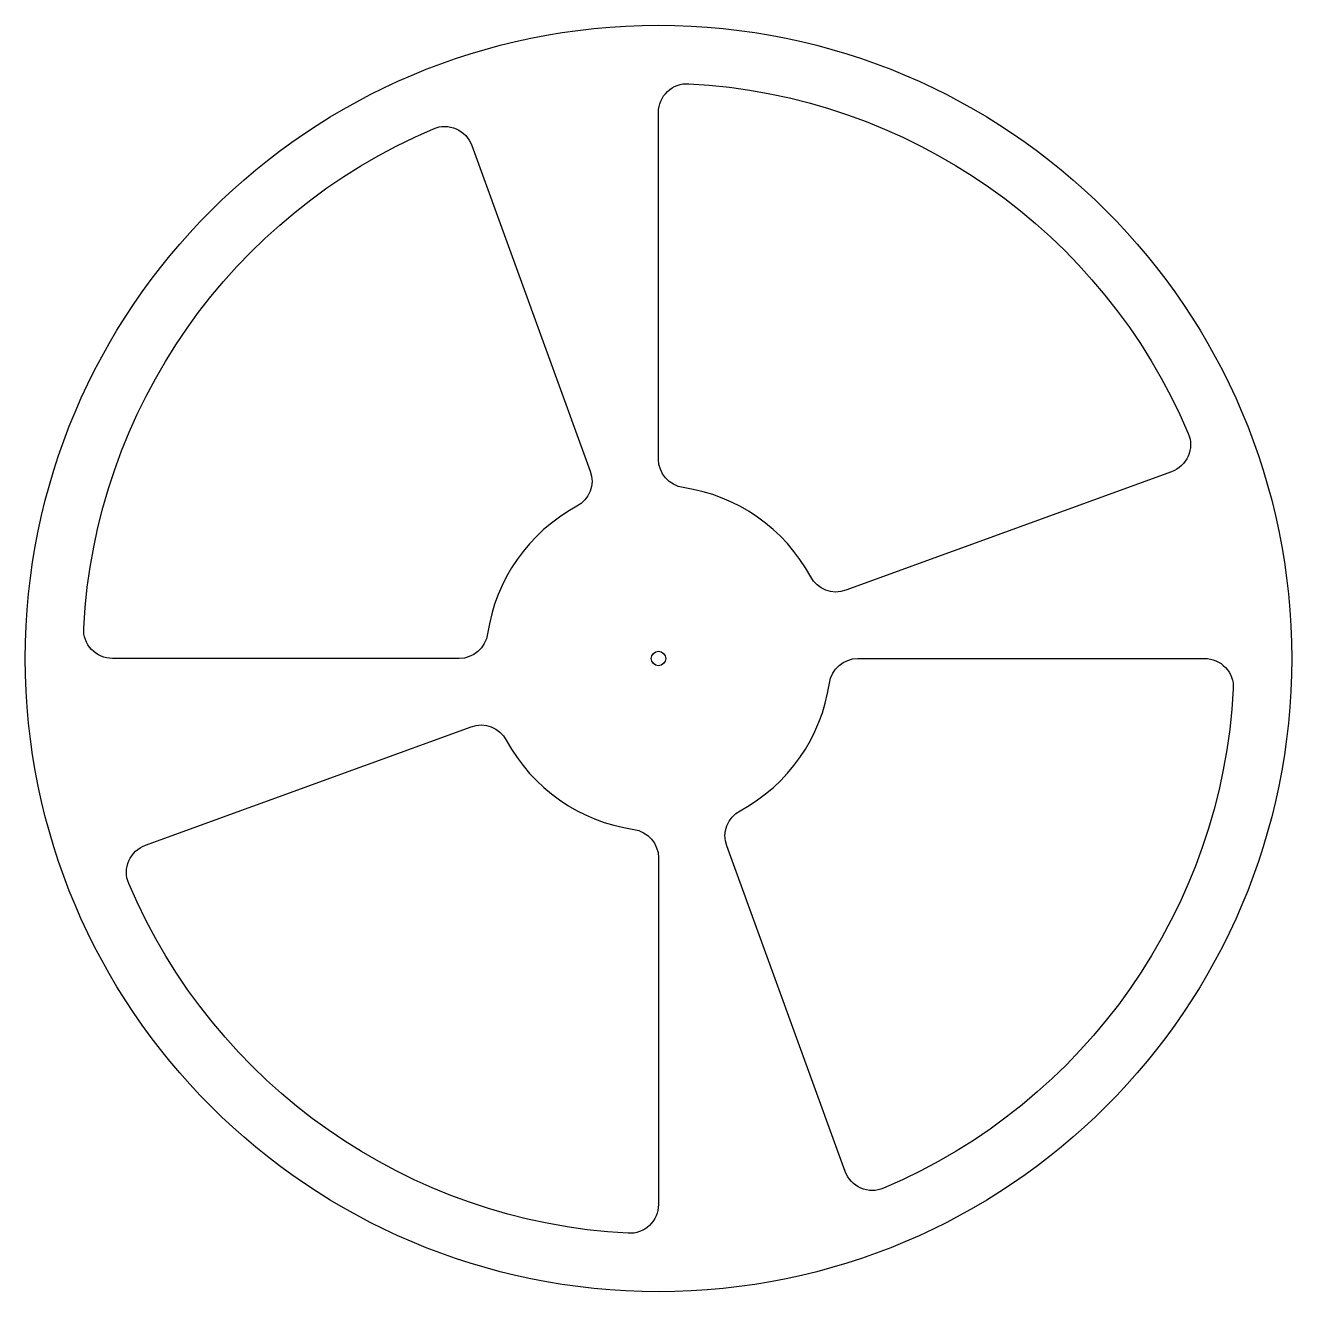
# Model space of a CAD drawing. Header units: inches. Extents: x -2.75 to 2.75, y -2.75 to 2.75.
import ezdxf

# ---------------------------------------------------------------- set-up
doc = ezdxf.new("R2010")
doc.units = ezdxf.units.IN
doc.header["$MEASUREMENT"] = 0

msp = doc.modelspace()

# ---------------------------------------------------------------- linework, layer by layer
for points in [[(0, 0.866), (0, 2.3717, -0.429722), (0.1316, 2.4965, -0.286585), (2.301, 0.9775, -0.429722), (2.2287, 0.8112), (0.8138, 0.2962, -0.372825), (0.6609, 0.3546, 0.238112), (0.1071, 0.7423, -0.372825)], [(-0.866, 0), (-2.3717, 0.0001, -0.429722), (-2.4965, 0.1317, -0.286585), (-0.9774, 2.301, -0.429722), (-0.8111, 2.2287), (-0.2962, 0.8138, -0.372825), (-0.3545, 0.6609, 0.238112), (-0.7423, 0.1072, -0.372825)], [(0.866, 0.0001), (2.3717, 0.0002, -0.429722), (2.4965, -0.1314, -0.286585), (0.9777, -2.3009, -0.429722), (0.8114, -2.2286), (0.2963, -0.8138, -0.372825), (0.3546, -0.6609, 0.238112), (0.7423, -0.1071, -0.372825)], [(0, -0.866), (-0.0001, -2.3717, -0.429722), (-0.1317, -2.4965, -0.286585), (-2.301, -0.9774, -0.429722), (-2.2287, -0.8111), (-0.8138, -0.2962, -0.372825), (-0.6609, -0.3545, 0.238112), (-0.1072, -0.7423, -0.372825)]]:
    msp.add_lwpolyline(points, format="xyb", close=True)
for radius in [2.75, 0.0312]:
    msp.add_circle((0, 0), radius)

doc.saveas('drawing.dxf')
